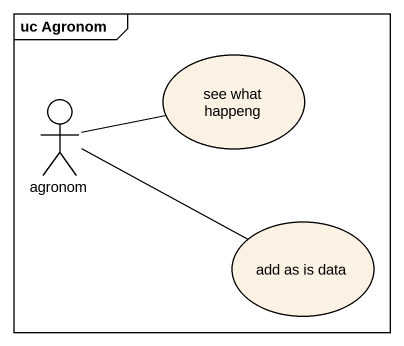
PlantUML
@startuml
mainframe uc Agronom
usecase "see what happeng" as see_what_happeng
actor agronom
usecase "add as is data" as add_as_is_data
agronom -right- see_what_happeng
agronom -right- add_as_is_data
@enduml
